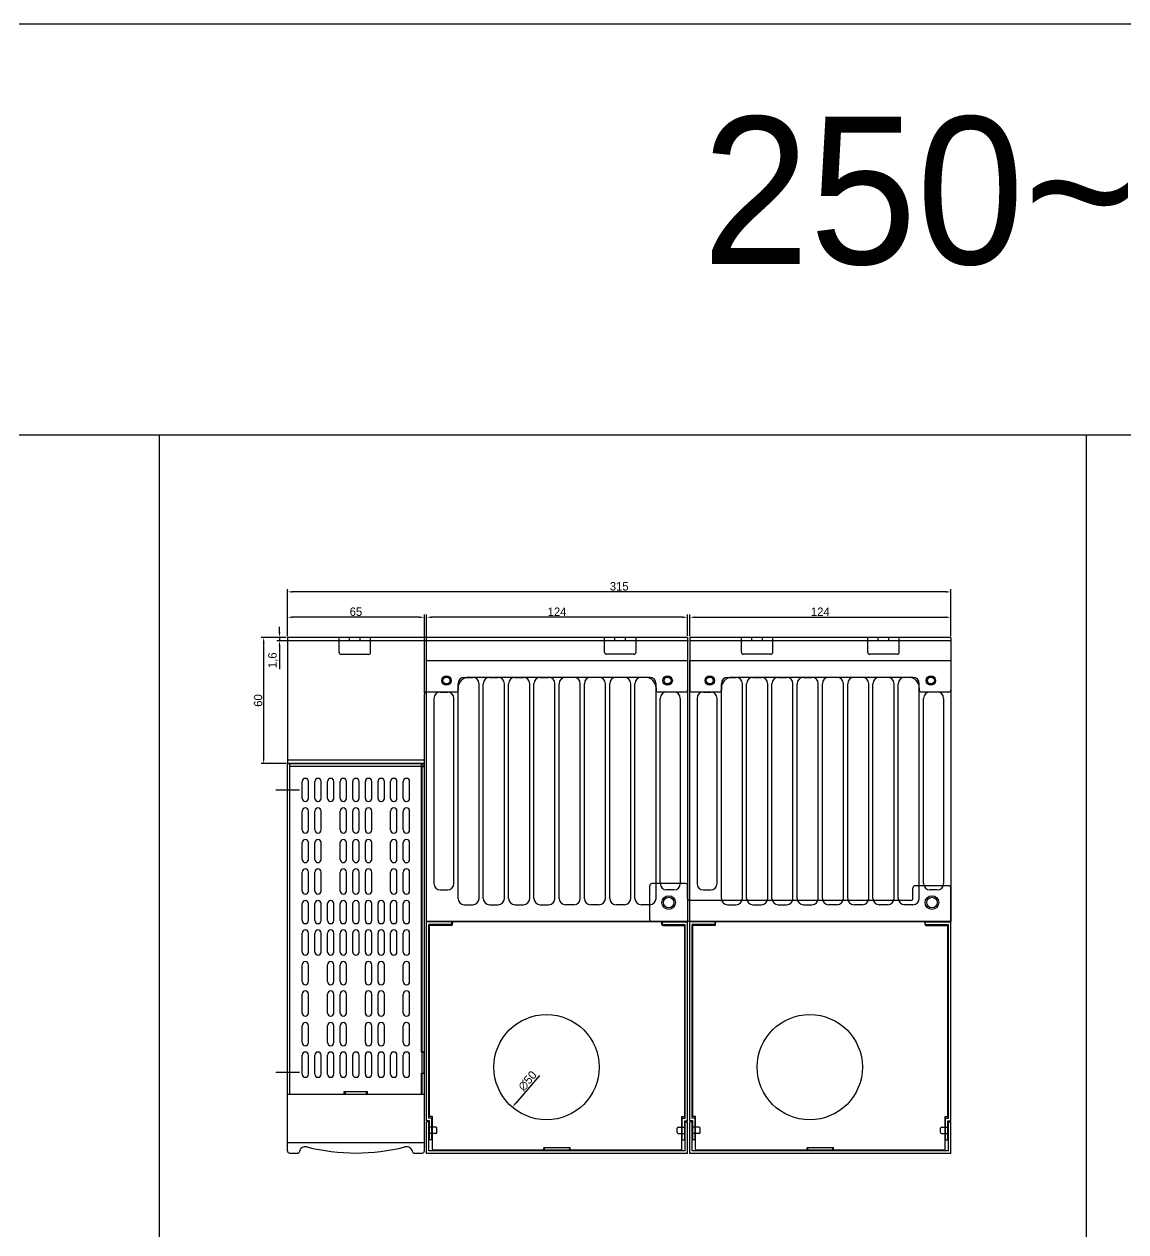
# Model space of a CAD drawing. Header units: millimetres. Extents: x 14468 to 16655, y -2998 to -1717.
# Drawn here: x 14991 to 15514, y -2291 to -1717 of the extents above; entities that cross this region are included whole.
import ezdxf

# ---------------------------------------------------------------- set-up
doc = ezdxf.new("R2010")
doc.units = ezdxf.units.MM
for name, color, linetype in [('CASE', 7, 'Continuous'), ('CASE BRACKET', 7, 'Continuous'), ('CASE COVER', 7, 'Continuous'), ('PCB BASE', 7, 'Continuous'), ('PCB BODY', 7, 'Continuous'), ('방열판', 7, 'Continuous')]:
    doc.layers.add(name, color=color, linetype=linetype)
doc.dimstyles.get("Standard").update_dxf_attribs({"dimtxt": 4, "dimasz": 2, "dimexe": 0.4, "dimexo": 0.9, "dimgap": 0.9, "dimtad": 1, "dimdsep": 46, "dimtxsty": 'Standard', "dimcen": 0.09, "dimclrd": 6, "dimclre": 6, "dimclrt": 4, "dimadec": 0, "dimazin": 2, "dimtfac": 1, "dimtofl": 0, "dimtmove": 0, "dimatfit": 3, "dimfxl": 1, "dimtolj": 1, "dimtzin": 0, "dimarcsym": 0})

# ---------------------------------------------------------------- blocks, each defined once
blk = doc.blocks.new('*D704')
at = {"color": 6, "lineweight": -2, "transparency": 16777216}
for p, q in [((15116.03, -2007.69), (15116.03, -1997.51)), ((15178.53, -1998.76), (15118.53, -1998.76)), ((15181.03, -2034.7), (15181.03, -1997.51))]:
    blk.add_line(p, q, dxfattribs=at)
at = {"color": 6, "transparency": 16777216}
for points in [[(15118.53, -1998.35), (15118.53, -1999.18), (15116.03, -1998.76)], [(15178.53, -1998.35), (15178.53, -1999.18), (15181.03, -1998.76)]]:
    blk.add_solid(points, dxfattribs=at)
at = {"layer": 'Defpoints', "color": 0, "transparency": 16777216}
for p in [(15116.03, -1998.76), (15116.03, -2008.32), (15181.03, -2035.32)]:
    blk.add_point(p, dxfattribs=at)
at = {"color": 1, "transparency": 16777216, "insert": (15148.53, -1996.14), "char_height": 4, "attachment_point": 5}
blk.add_mtext('65', dxfattribs=at)
blk = doc.blocks.new('*D705')
at = {"color": 6, "lineweight": -2, "transparency": 16777216}
for p, q in [((15116.03, -2002.29), (15116.03, -1985.46)), ((15428.53, -1986.71), (15118.53, -1986.71)), ((15431.03, -2007.69), (15431.03, -1985.46))]:
    blk.add_line(p, q, dxfattribs=at)
at = {"color": 6, "transparency": 16777216}
for points in [[(15118.53, -1986.29), (15118.53, -1987.12), (15116.03, -1986.71)], [(15428.53, -1986.29), (15428.53, -1987.12), (15431.03, -1986.71)]]:
    blk.add_solid(points, dxfattribs=at)
at = {"layer": 'Defpoints', "color": 0, "transparency": 16777216}
for p in [(15116.03, -1986.71), (15116.03, -2002.92), (15431.03, -2008.32)]:
    blk.add_point(p, dxfattribs=at)
at = {"color": 1, "transparency": 16777216, "insert": (15273.53, -1984.08), "char_height": 4, "attachment_point": 5}
blk.add_mtext('315', dxfattribs=at)
blk = doc.blocks.new('*D706')
at = {"color": 6, "lineweight": -2, "transparency": 16777216}
for p, q in [((15182.03, -2023.09), (15182.03, -1997.51)), ((15303.53, -1998.76), (15184.53, -1998.76)), ((15306.03, -2007.58), (15306.03, -1997.51))]:
    blk.add_line(p, q, dxfattribs=at)
at = {"color": 6, "transparency": 16777216}
for points in [[(15184.53, -1998.35), (15184.53, -1999.18), (15182.03, -1998.76)], [(15303.53, -1998.35), (15303.53, -1999.18), (15306.03, -1998.76)]]:
    blk.add_solid(points, dxfattribs=at)
at = {"layer": 'Defpoints', "color": 0, "transparency": 16777216}
for p in [(15182.03, -1998.76), (15306.03, -2008.2), (15182.03, -2023.72)]:
    blk.add_point(p, dxfattribs=at)
at = {"color": 1, "transparency": 16777216, "insert": (15244.03, -1996.14), "char_height": 4, "attachment_point": 5}
blk.add_mtext('124', dxfattribs=at)
blk = doc.blocks.new('*D881')
at = {"color": 6, "lineweight": -2, "transparency": 16777216}
for p, q in [((15115.4, -2008.32), (15103.48, -2008.32)), ((15104.73, -2010.82), (15104.73, -2065.82)), ((15115.4, -2068.32), (15103.48, -2068.32))]:
    blk.add_line(p, q, dxfattribs=at)
at = {"color": 6, "transparency": 16777216}
for points in [[(15104.31, -2010.82), (15105.14, -2010.82), (15104.73, -2008.32)], [(15104.31, -2065.82), (15105.14, -2065.82), (15104.73, -2068.32)]]:
    blk.add_solid(points, dxfattribs=at)
at = {"layer": 'Defpoints', "color": 0, "transparency": 16777216}
for p in [(15116.03, -2008.32), (15104.73, -2068.32), (15116.03, -2068.32)]:
    blk.add_point(p, dxfattribs=at)
at = {"color": 1, "transparency": 16777216, "insert": (15102.1, -2038.32), "char_height": 4, "attachment_point": 5, "rotation": 90}
blk.add_mtext('60', dxfattribs=at)
blk = doc.blocks.new('*D882')
at = {"color": 6, "lineweight": -2, "transparency": 16777216}
for p, q in [((15112.24, -2005.82), (15112.24, -2003.32)), ((15115.4, -2008.32), (15110.99, -2008.32)), ((15306.4, -2009.92), (15110.99, -2009.92)), ((15112.24, -2008.32), (15112.24, -2009.92)), ((15112.24, -2012.42), (15112.24, -2023.5))]:
    blk.add_line(p, q, dxfattribs=at)
at = {"color": 6, "transparency": 16777216}
for points in [[(15111.82, -2005.82), (15112.66, -2005.82), (15112.24, -2008.32)], [(15111.82, -2012.42), (15112.66, -2012.42), (15112.24, -2009.92)]]:
    blk.add_solid(points, dxfattribs=at)
at = {"layer": 'Defpoints', "color": 0, "transparency": 16777216}
for p in [(15112.24, -2009.92), (15116.03, -2008.32), (15307.03, -2009.92)]:
    blk.add_point(p, dxfattribs=at)
at = {"color": 1, "transparency": 16777216, "insert": (15109.28, -2019.21), "char_height": 4, "attachment_point": 5, "rotation": 90}
blk.add_mtext('1,6', dxfattribs=at)
blk = doc.blocks.new('*D822')
at = {"color": 6, "lineweight": -2, "transparency": 16777216}
for p, q in [((15307.03, -2007.69), (15307.03, -1997.51)), ((15309.53, -1998.76), (15428.53, -1998.76)), ((15431.03, -2007.69), (15431.03, -1997.51))]:
    blk.add_line(p, q, dxfattribs=at)
at = {"color": 6, "transparency": 16777216}
for points in [[(15309.53, -1998.35), (15309.53, -1999.18), (15307.03, -1998.76)], [(15428.53, -1998.35), (15428.53, -1999.18), (15431.03, -1998.76)]]:
    blk.add_solid(points, dxfattribs=at)
at = {"layer": 'Defpoints', "color": 0, "transparency": 16777216}
for p in [(15431.03, -1998.76), (15307.03, -2008.32), (15431.03, -2008.32)]:
    blk.add_point(p, dxfattribs=at)
at = {"color": 1, "transparency": 16777216, "insert": (15369.03, -1996.14), "char_height": 4, "attachment_point": 5}
blk.add_mtext('124', dxfattribs=at)
blk = doc.blocks.new('*D823')
at = {"color": 6, "lineweight": -2, "transparency": 16777216}
blk.add_line((15235.65, -2216.46), (15224.39, -2229.61), dxfattribs=at)
at = {"color": 6, "transparency": 16777216}
blk.add_solid([(15224.07, -2229.34), (15224.7, -2229.88), (15222.76, -2231.51)], dxfattribs=at)
at = {"layer": 'Defpoints', "color": 0, "transparency": 16777216}
for p in [(15255.29, -2193.53), (15222.76, -2231.51)]:
    blk.add_point(p, dxfattribs=at)
at = {"color": 1, "transparency": 16777216, "insert": (15230, -2219.03), "char_height": 4, "attachment_point": 5, "rotation": 49.4162}
blk.add_mtext('∅50', dxfattribs=at)

msp = doc.modelspace()

# ---------------------------------------------------------------- linework, layer by layer
for p, q in [((16655.074, -1716.982), (14467.967, -1716.982)), ((16655.074, -1912.257), (14467.967, -1912.257)), ((15055.045, -1912.257), (15055.045, -2998.249)), ((15495.223, -1912.257), (15495.223, -2998.249))]:
    msp.add_line(p, q)
at = {"layer": 'CASE'}
for p, q in [((15116.025, -2225.319), (15116.025, -2068.319)), ((15116.025, -2068.319), (15181.025, -2068.319)), ((15117.225, -2225.319), (15117.225, -2068.319)), ((15117.225, -2069.519), (15180.925, -2069.519)), ((15179.725, -2205.319), (15179.725, -2068.319)), ((15179.825, -2068.319), (15179.825, -2205.319)), ((15179.825, -2069.619), (15181.025, -2069.619)), ((15180.925, -2069.519), (15180.925, -2068.319)), ((15181.025, -2225.319), (15181.025, -2068.319)), ((15123.022, -2084.821), (15123.022, -2076.821)), ((15126.022, -2084.821), (15126.022, -2076.821)), ((15129.022, -2084.821), (15129.022, -2076.821)), ((15132.022, -2084.821), (15132.022, -2076.821)), ((15135.022, -2084.821), (15135.022, -2076.821)), ((15138.022, -2084.821), (15138.022, -2076.821)), ((15141.022, -2084.821), (15141.022, -2076.821)), ((15144.022, -2084.821), (15144.022, -2076.821)), ((15147.022, -2084.821), (15147.022, -2076.821)), ((15150.022, -2084.821), (15150.022, -2076.821)), ((15153.022, -2084.821), (15153.022, -2076.821)), ((15156.022, -2084.821), (15156.022, -2076.821)), ((15159.022, -2084.821), (15159.022, -2076.821)), ((15162.022, -2084.821), (15162.022, -2076.821)), ((15165.022, -2084.821), (15165.022, -2076.821)), ((15168.022, -2084.821), (15168.022, -2076.821)), ((15171.022, -2084.821), (15171.022, -2076.821)), ((15174.022, -2084.821), (15174.022, -2076.821)), ((15110.52, -2080.819), (15121.772, -2080.819)), ((15123.022, -2099.821), (15123.022, -2090.821)), ((15126.022, -2099.821), (15126.022, -2090.821)), ((15129.022, -2099.821), (15129.022, -2090.821)), ((15132.022, -2099.821), (15132.022, -2090.821)), ((15141.022, -2099.821), (15141.022, -2090.821)), ((15144.022, -2099.821), (15144.022, -2090.821)), ((15147.022, -2099.821), (15147.022, -2090.821)), ((15150.022, -2099.821), (15150.022, -2090.821)), ((15153.022, -2099.821), (15153.022, -2090.821)), ((15156.022, -2099.821), (15156.022, -2090.821)), ((15165.022, -2099.821), (15165.022, -2090.821)), ((15168.022, -2099.821), (15168.022, -2090.821)), ((15171.022, -2099.821), (15171.022, -2090.821)), ((15174.022, -2099.821), (15174.022, -2090.821)), ((15123.022, -2113.821), (15123.022, -2105.821)), ((15126.022, -2113.821), (15126.022, -2105.821)), ((15129.022, -2113.821), (15129.022, -2105.821)), ((15132.022, -2113.821), (15132.022, -2105.821)), ((15141.022, -2113.821), (15141.022, -2105.821)), ((15144.022, -2113.821), (15144.022, -2105.821)), ((15147.022, -2113.821), (15147.022, -2105.821)), ((15150.022, -2113.821), (15150.022, -2105.821)), ((15153.022, -2113.821), (15153.022, -2105.821)), ((15156.022, -2113.821), (15156.022, -2105.821)), ((15165.022, -2113.821), (15165.022, -2105.821)), ((15168.022, -2113.821), (15168.022, -2105.821)), ((15171.022, -2113.821), (15171.022, -2105.821)), ((15174.022, -2113.821), (15174.022, -2105.821)), ((15123.022, -2128.821), (15123.022, -2119.821)), ((15126.022, -2128.821), (15126.022, -2119.821)), ((15129.022, -2128.821), (15129.022, -2119.821)), ((15132.022, -2128.821), (15132.022, -2119.821)), ((15141.022, -2128.821), (15141.022, -2119.821)), ((15144.022, -2128.821), (15144.022, -2119.821)), ((15147.022, -2128.821), (15147.022, -2119.821)), ((15150.022, -2128.821), (15150.022, -2119.821)), ((15153.022, -2128.821), (15153.022, -2119.821)), ((15156.022, -2128.821), (15156.022, -2119.821)), ((15165.022, -2128.821), (15165.022, -2119.821)), ((15168.022, -2128.821), (15168.022, -2119.821)), ((15171.022, -2128.821), (15171.022, -2119.821)), ((15174.022, -2128.821), (15174.022, -2119.821)), ((15123.022, -2142.821), (15123.022, -2134.821)), ((15126.022, -2142.821), (15126.022, -2134.821)), ((15129.022, -2142.821), (15129.022, -2134.821)), ((15132.022, -2142.821), (15132.022, -2134.821)), ((15135.022, -2142.821), (15135.022, -2134.821)), ((15138.022, -2142.821), (15138.022, -2134.821)), ((15141.022, -2142.821), (15141.022, -2134.821)), ((15144.022, -2142.821), (15144.022, -2134.821)), ((15147.022, -2142.821), (15147.022, -2134.821)), ((15150.022, -2142.821), (15150.022, -2134.821)), ((15153.022, -2142.821), (15153.022, -2134.821)), ((15156.022, -2142.821), (15156.022, -2134.821)), ((15159.022, -2142.821), (15159.022, -2134.821)), ((15162.022, -2142.821), (15162.022, -2134.821)), ((15165.022, -2142.821), (15165.022, -2134.821)), ((15168.022, -2142.821), (15168.022, -2134.821)), ((15171.022, -2142.821), (15171.022, -2134.821)), ((15174.022, -2142.821), (15174.022, -2134.821)), ((15194.025, -2143.519), (15182.025, -2143.519)), ((15182.025, -2238.019), (15182.025, -2143.519)), ((15194.025, -2144.719), (15183.225, -2144.719)), ((15183.225, -2236.819), (15183.225, -2144.719)), ((15193.825, -2145.219), (15183.425, -2145.219)), ((15183.425, -2236.019), (15183.425, -2145.219)), ((15194.025, -2144.719), (15194.025, -2143.519)), ((15194.325, -2144.719), (15194.325, -2144.019)), ((15293.225, -2143.519), (15194.825, -2143.519)), ((15293.725, -2144.719), (15293.725, -2144.019)), ((15294.025, -2143.519), (15306.025, -2143.519)), ((15294.025, -2144.719), (15294.025, -2143.519)), ((15294.025, -2144.719), (15304.825, -2144.719)), ((15294.225, -2145.219), (15304.625, -2145.219)), ((15304.625, -2236.019), (15304.625, -2145.219)), ((15304.825, -2236.819), (15304.825, -2144.719)), ((15306.025, -2238.019), (15306.025, -2143.519)), ((15319.025, -2143.519), (15307.025, -2143.519)), ((15307.025, -2238.019), (15307.025, -2143.519)), ((15319.025, -2144.719), (15308.225, -2144.719)), ((15308.225, -2236.819), (15308.225, -2144.719)), ((15318.825, -2145.219), (15308.425, -2145.219)), ((15308.425, -2236.019), (15308.425, -2145.219)), ((15319.025, -2144.719), (15319.025, -2143.519)), ((15319.325, -2144.719), (15319.325, -2144.019)), ((15418.225, -2143.519), (15319.825, -2143.519)), ((15418.725, -2144.719), (15418.725, -2144.019)), ((15419.025, -2143.519), (15431.025, -2143.519)), ((15419.025, -2144.719), (15419.025, -2143.519)), ((15419.025, -2144.719), (15429.825, -2144.719)), ((15419.225, -2145.219), (15429.625, -2145.219)), ((15429.625, -2236.019), (15429.625, -2145.219)), ((15429.825, -2236.819), (15429.825, -2144.719)), ((15431.025, -2238.019), (15431.025, -2143.519)), ((15123.022, -2157.821), (15123.022, -2148.821)), ((15126.022, -2157.821), (15126.022, -2148.821)), ((15129.022, -2157.821), (15129.022, -2148.821)), ((15132.022, -2157.821), (15132.022, -2148.821)), ((15135.022, -2157.821), (15135.022, -2148.821)), ((15138.022, -2157.821), (15138.022, -2148.821)), ((15141.022, -2157.821), (15141.022, -2148.821)), ((15144.022, -2157.821), (15144.022, -2148.821)), ((15147.022, -2157.821), (15147.022, -2148.821)), ((15150.022, -2157.821), (15150.022, -2148.821)), ((15153.022, -2157.821), (15153.022, -2148.821)), ((15156.022, -2157.821), (15156.022, -2148.821)), ((15159.022, -2157.821), (15159.022, -2148.821)), ((15162.022, -2157.821), (15162.022, -2148.821)), ((15165.022, -2157.821), (15165.022, -2148.821)), ((15168.022, -2157.821), (15168.022, -2148.821)), ((15171.022, -2157.821), (15171.022, -2148.821)), ((15174.022, -2157.821), (15174.022, -2148.821)), ((15123.022, -2171.821), (15123.022, -2163.821)), ((15126.022, -2171.821), (15126.022, -2163.821)), ((15135.022, -2171.821), (15135.022, -2163.821)), ((15138.022, -2171.821), (15138.022, -2163.821)), ((15141.022, -2171.821), (15141.022, -2163.821)), ((15144.022, -2171.821), (15144.022, -2163.821)), ((15153.022, -2171.821), (15153.022, -2163.821)), ((15156.022, -2171.821), (15156.022, -2163.821)), ((15159.022, -2171.821), (15159.022, -2163.821)), ((15162.022, -2171.821), (15162.022, -2163.821)), ((15171.022, -2171.821), (15171.022, -2163.821)), ((15174.022, -2171.821), (15174.022, -2163.821)), ((15123.022, -2186.821), (15123.022, -2177.821)), ((15126.022, -2186.821), (15126.022, -2177.821)), ((15135.022, -2186.821), (15135.022, -2177.821)), ((15138.022, -2186.821), (15138.022, -2177.821)), ((15141.022, -2186.821), (15141.022, -2177.821)), ((15144.022, -2186.821), (15144.022, -2177.821)), ((15153.022, -2186.821), (15153.022, -2177.821)), ((15156.022, -2186.821), (15156.022, -2177.821)), ((15159.022, -2186.821), (15159.022, -2177.821)), ((15162.022, -2186.821), (15162.022, -2177.821)), ((15171.022, -2186.821), (15171.022, -2177.821)), ((15174.022, -2186.821), (15174.022, -2177.821)), ((15123.022, -2200.821), (15123.022, -2192.821)), ((15126.022, -2200.821), (15126.022, -2192.821)), ((15135.022, -2200.821), (15135.022, -2192.821)), ((15138.022, -2200.821), (15138.022, -2192.821)), ((15141.022, -2200.821), (15141.022, -2192.821)), ((15144.022, -2200.821), (15144.022, -2192.821)), ((15153.022, -2200.821), (15153.022, -2192.821)), ((15156.022, -2200.821), (15156.022, -2192.821)), ((15159.022, -2200.821), (15159.022, -2192.821)), ((15162.022, -2200.821), (15162.022, -2192.821)), ((15171.022, -2200.821), (15171.022, -2192.821)), ((15174.022, -2200.821), (15174.022, -2192.821)), ((15123.022, -2215.821), (15123.022, -2206.821)), ((15126.022, -2215.821), (15126.022, -2206.821)), ((15129.022, -2215.821), (15129.022, -2206.821)), ((15132.022, -2215.821), (15132.022, -2206.821)), ((15135.022, -2215.821), (15135.022, -2206.821)), ((15138.022, -2215.821), (15138.022, -2206.821)), ((15141.022, -2215.821), (15141.022, -2206.821)), ((15144.022, -2215.821), (15144.022, -2206.821)), ((15147.022, -2215.821), (15147.022, -2206.821)), ((15150.022, -2215.821), (15150.022, -2206.821)), ((15153.022, -2215.821), (15153.022, -2206.821)), ((15156.022, -2215.821), (15156.022, -2206.821)), ((15159.022, -2215.821), (15159.022, -2206.821)), ((15162.022, -2215.821), (15162.022, -2206.821)), ((15165.022, -2215.821), (15165.022, -2206.821)), ((15168.022, -2215.821), (15168.022, -2206.821)), ((15171.022, -2215.821), (15171.022, -2206.821)), ((15174.022, -2215.821), (15174.022, -2206.821)), ((15179.725, -2205.319), (15180.925, -2205.319)), ((15179.825, -2205.219), (15181.025, -2205.219)), ((15179.825, -2205.319), (15179.825, -2215.319)), ((15180.925, -2215.319), (15180.925, -2205.319)), ((15110.52, -2214.819), (15121.772, -2214.819)), ((15179.725, -2215.319), (15180.925, -2215.319)), ((15179.725, -2225.319), (15179.725, -2215.319)), ((15179.825, -2215.319), (15179.825, -2225.319)), ((15179.825, -2215.419), (15181.025, -2215.419)), ((15116.025, -2225.319), (15143.025, -2225.319)), ((15116.025, -2225.319), (15143.025, -2225.319)), ((15143.025, -2224.119), (15154.025, -2224.119)), ((15143.025, -2225.319), (15143.025, -2224.119)), ((15143.525, -2225.319), (15143.525, -2224.119)), ((15143.525, -2225.319), (15153.525, -2225.319)), ((15153.525, -2225.319), (15153.525, -2224.119)), ((15154.025, -2225.319), (15154.025, -2224.119)), ((15154.025, -2225.319), (15181.025, -2225.319)), ((15154.025, -2225.319), (15181.025, -2225.319)), ((15184.625, -2236.819), (15183.225, -2236.819)), ((15184.825, -2236.019), (15183.425, -2236.019)), ((15184.625, -2247.019), (15184.625, -2236.819)), ((15184.825, -2251.519), (15184.825, -2236.019)), ((15303.225, -2251.519), (15303.225, -2236.019)), ((15303.225, -2236.019), (15304.625, -2236.019)), ((15303.425, -2247.019), (15303.425, -2236.819)), ((15303.425, -2236.819), (15304.825, -2236.819)), ((15309.625, -2236.819), (15308.225, -2236.819)), ((15309.825, -2236.019), (15308.425, -2236.019)), ((15309.625, -2247.019), (15309.625, -2236.819)), ((15309.825, -2251.519), (15309.825, -2236.019)), ((15428.225, -2251.519), (15428.225, -2236.019)), ((15428.225, -2236.019), (15429.625, -2236.019)), ((15428.425, -2247.019), (15428.425, -2236.819)), ((15428.425, -2236.819), (15429.825, -2236.819)), ((15183.425, -2238.019), (15182.025, -2238.019)), ((15183.425, -2247.019), (15183.425, -2238.019)), ((15304.625, -2247.019), (15304.625, -2238.019)), ((15304.625, -2238.019), (15306.025, -2238.019)), ((15308.425, -2238.019), (15307.025, -2238.019)), ((15308.425, -2247.019), (15308.425, -2238.019)), ((15429.625, -2247.019), (15429.625, -2238.019)), ((15429.625, -2238.019), (15431.025, -2238.019)), ((15184.625, -2247.019), (15183.425, -2247.019)), ((15303.425, -2247.019), (15304.625, -2247.019)), ((15309.625, -2247.019), (15308.425, -2247.019)), ((15428.425, -2247.019), (15429.625, -2247.019)), ((15237.725, -2252.019), (15185.325, -2252.019)), ((15250.325, -2250.819), (15237.725, -2250.819)), ((15237.725, -2252.019), (15237.725, -2250.819)), ((15238.025, -2252.019), (15238.025, -2250.819)), ((15250.025, -2252.019), (15238.025, -2252.019)), ((15250.025, -2252.019), (15250.025, -2250.819)), ((15250.325, -2252.019), (15250.325, -2250.819)), ((15302.725, -2252.019), (15250.325, -2252.019)), ((15362.725, -2252.019), (15310.325, -2252.019)), ((15375.325, -2250.819), (15362.725, -2250.819)), ((15362.725, -2252.019), (15362.725, -2250.819)), ((15363.025, -2252.019), (15363.025, -2250.819)), ((15375.025, -2252.019), (15363.025, -2252.019)), ((15375.025, -2252.019), (15375.025, -2250.819)), ((15375.325, -2252.019), (15375.325, -2250.819)), ((15427.725, -2252.019), (15375.325, -2252.019))]:
    msp.add_line(p, q, dxfattribs=at)
for centre in [(15239.025, -2212.519), (15364.025, -2212.519)]:
    msp.add_circle(centre, 25, dxfattribs=at)
for centre, radius, start, end in [((15124.522, -2076.821), 1.5, 0, 180), ((15130.522, -2076.821), 1.5, 0, 180), ((15136.522, -2076.821), 1.5, 0, 180), ((15142.522, -2076.821), 1.5, 0, 180), ((15148.522, -2076.821), 1.5, 0, 180), ((15154.522, -2076.821), 1.5, 0, 180), ((15160.522, -2076.821), 1.5, 0, 180), ((15166.522, -2076.821), 1.5, 0, 180), ((15172.522, -2076.821), 1.5, 0, 180), ((15124.522, -2084.821), 1.5, 180, 0), ((15130.522, -2084.821), 1.5, 180, 0), ((15136.522, -2084.821), 1.5, 180, 0), ((15142.522, -2084.821), 1.5, 180, 0), ((15148.522, -2084.821), 1.5, 180, 0), ((15154.522, -2084.821), 1.5, 180, 0), ((15160.522, -2084.821), 1.5, 180, 0), ((15166.522, -2084.821), 1.5, 180, 0), ((15172.522, -2084.821), 1.5, 180, 0), ((15124.522, -2090.821), 1.5, 0, 180), ((15130.522, -2090.821), 1.5, 0, 180), ((15142.522, -2090.821), 1.5, 0, 180), ((15148.522, -2090.821), 1.5, 0, 180), ((15154.522, -2090.821), 1.5, 0, 180), ((15166.522, -2090.821), 1.5, 0, 180), ((15172.522, -2090.821), 1.5, 0, 180), ((15124.522, -2099.821), 1.5, 180, 0), ((15130.522, -2099.821), 1.5, 180, 0), ((15142.522, -2099.821), 1.5, 180, 0), ((15148.522, -2099.821), 1.5, 180, 0), ((15154.522, -2099.821), 1.5, 180, 0), ((15166.522, -2099.821), 1.5, 180, 0), ((15172.522, -2099.821), 1.5, 180, 0), ((15124.522, -2105.821), 1.5, 0, 180), ((15130.522, -2105.821), 1.5, 0, 180), ((15142.522, -2105.821), 1.5, 0, 180), ((15148.522, -2105.821), 1.5, 0, 180), ((15154.522, -2105.821), 1.5, 0, 180), ((15166.522, -2105.821), 1.5, 0, 180), ((15172.522, -2105.821), 1.5, 0, 180), ((15124.522, -2113.821), 1.5, 180, 0), ((15130.522, -2113.821), 1.5, 180, 0), ((15142.522, -2113.821), 1.5, 180, 0), ((15148.522, -2113.821), 1.5, 180, 0), ((15154.522, -2113.821), 1.5, 180, 0), ((15166.522, -2113.821), 1.5, 180, 0), ((15172.522, -2113.821), 1.5, 180, 0), ((15124.522, -2119.821), 1.5, 0, 180), ((15130.522, -2119.821), 1.5, 0, 180), ((15142.522, -2119.821), 1.5, 0, 180), ((15148.522, -2119.821), 1.5, 0, 180), ((15154.522, -2119.821), 1.5, 0, 180), ((15166.522, -2119.821), 1.5, 0, 180), ((15172.522, -2119.821), 1.5, 0, 180), ((15124.522, -2128.821), 1.5, 180, 0), ((15124.522, -2134.821), 1.5, 0, 180), ((15130.522, -2128.821), 1.5, 180, 0), ((15130.522, -2134.821), 1.5, 0, 180), ((15136.522, -2134.821), 1.5, 0, 180), ((15142.522, -2128.821), 1.5, 180, 0), ((15142.522, -2134.821), 1.5, 0, 180), ((15148.522, -2128.821), 1.5, 180, 0), ((15148.522, -2134.821), 1.5, 0, 180), ((15154.522, -2128.821), 1.5, 180, 0), ((15154.522, -2134.821), 1.5, 0, 180), ((15160.522, -2134.821), 1.5, 0, 180), ((15166.522, -2128.821), 1.5, 180, 0), ((15166.522, -2134.821), 1.5, 0, 180), ((15172.522, -2128.821), 1.5, 180, 0), ((15172.522, -2134.821), 1.5, 0, 180), ((15124.522, -2142.821), 1.5, 180, 0), ((15130.522, -2142.821), 1.5, 180, 0), ((15136.522, -2142.821), 1.5, 180, 0), ((15142.522, -2142.821), 1.5, 180, 0), ((15148.522, -2142.821), 1.5, 180, 0), ((15154.522, -2142.821), 1.5, 180, 0), ((15160.522, -2142.821), 1.5, 180, 0), ((15166.522, -2142.821), 1.5, 180, 0), ((15172.522, -2142.821), 1.5, 180, 0), ((15193.825, -2144.719), 0.5, 270, 0), ((15194.825, -2144.019), 0.5, 90, 180), ((15293.225, -2144.019), 0.5, 0, 90), ((15294.225, -2144.719), 0.5, 180, 270), ((15318.825, -2144.719), 0.5, 270, 0), ((15319.825, -2144.019), 0.5, 90, 180), ((15418.225, -2144.019), 0.5, 0, 90), ((15419.225, -2144.719), 0.5, 180, 270), ((15124.522, -2148.821), 1.5, 0, 180), ((15130.522, -2148.821), 1.5, 0, 180), ((15136.522, -2148.821), 1.5, 0, 180), ((15142.522, -2148.821), 1.5, 0, 180), ((15148.522, -2148.821), 1.5, 0, 180), ((15154.522, -2148.821), 1.5, 0, 180), ((15160.522, -2148.821), 1.5, 0, 180), ((15166.522, -2148.821), 1.5, 0, 180), ((15172.522, -2148.821), 1.5, 0, 180), ((15124.522, -2157.821), 1.5, 180, 0), ((15124.522, -2163.821), 1.5, 0, 180), ((15130.522, -2157.821), 1.5, 180, 0), ((15136.522, -2157.821), 1.5, 180, 0), ((15136.522, -2163.821), 1.5, 0, 180), ((15142.522, -2157.821), 1.5, 180, 0), ((15142.522, -2163.821), 1.5, 0, 180), ((15148.522, -2157.821), 1.5, 180, 0), ((15154.522, -2157.821), 1.5, 180, 0), ((15154.522, -2163.821), 1.5, 0, 180), ((15160.522, -2157.821), 1.5, 180, 0), ((15160.522, -2163.821), 1.5, 0, 180), ((15166.522, -2157.821), 1.5, 180, 0), ((15172.522, -2157.821), 1.5, 180, 0), ((15172.522, -2163.821), 1.5, 0, 180), ((15124.522, -2171.821), 1.5, 180, 0), ((15136.522, -2171.821), 1.5, 180, 0), ((15142.522, -2171.821), 1.5, 180, 0), ((15154.522, -2171.821), 1.5, 180, 0), ((15160.522, -2171.821), 1.5, 180, 0), ((15172.522, -2171.821), 1.5, 180, 0), ((15124.522, -2177.821), 1.5, 0, 180), ((15136.522, -2177.821), 1.5, 0, 180), ((15142.522, -2177.821), 1.5, 0, 180), ((15154.522, -2177.821), 1.5, 0, 180), ((15160.522, -2177.821), 1.5, 0, 180), ((15172.522, -2177.821), 1.5, 0, 180), ((15124.522, -2186.821), 1.5, 180, 0), ((15124.522, -2192.821), 1.5, 0, 180), ((15136.522, -2186.821), 1.5, 180, 0), ((15136.522, -2192.821), 1.5, 0, 180), ((15142.522, -2186.821), 1.5, 180, 0), ((15142.522, -2192.821), 1.5, 0, 180), ((15154.522, -2186.821), 1.5, 180, 0), ((15154.522, -2192.821), 1.5, 0, 180), ((15160.522, -2186.821), 1.5, 180, 0), ((15160.522, -2192.821), 1.5, 0, 180), ((15172.522, -2186.821), 1.5, 180, 0), ((15172.522, -2192.821), 1.5, 0, 180), ((15124.522, -2200.821), 1.5, 180, 0), ((15136.522, -2200.821), 1.5, 180, 0), ((15142.522, -2200.821), 1.5, 180, 0), ((15154.522, -2200.821), 1.5, 180, 0), ((15160.522, -2200.821), 1.5, 180, 0), ((15172.522, -2200.821), 1.5, 180, 0), ((15124.522, -2206.821), 1.5, 0, 180), ((15130.522, -2206.821), 1.5, 0, 180), ((15136.522, -2206.821), 1.5, 0, 180), ((15142.522, -2206.821), 1.5, 0, 180), ((15148.522, -2206.821), 1.5, 0, 180), ((15154.522, -2206.821), 1.5, 0, 180), ((15160.522, -2206.821), 1.5, 0, 180), ((15166.522, -2206.821), 1.5, 0, 180), ((15172.522, -2206.821), 1.5, 0, 180), ((15124.522, -2215.821), 1.5, 180, 0), ((15130.522, -2215.821), 1.5, 180, 0), ((15136.522, -2215.821), 1.5, 180, 0), ((15142.522, -2215.821), 1.5, 180, 0), ((15148.522, -2215.821), 1.5, 180, 0), ((15154.522, -2215.821), 1.5, 180, 0), ((15160.522, -2215.821), 1.5, 180, 0), ((15166.522, -2215.821), 1.5, 180, 0), ((15172.522, -2215.821), 1.5, 180, 0), ((15185.325, -2251.519), 0.5, 180, 270), ((15302.725, -2251.519), 0.5, 270, 0), ((15310.325, -2251.519), 0.5, 180, 270), ((15427.725, -2251.519), 0.5, 270, 0)]:
    msp.add_arc(centre, radius, start, end, dxfattribs=at)
at = {"layer": 'CASE BRACKET', "color": 2}
for p, q in [((15306.025, -2008.319), (15116.025, -2008.319)), ((15116.025, -2008.319), (15116.025, -2068.319)), ((15306.025, -2009.919), (15116.025, -2009.919)), ((15140.525, -2010.003), (15140.525, -2008.403)), ((15140.525, -2015.403), (15140.525, -2010.003)), ((15145.525, -2010.003), (15145.525, -2008.403)), ((15150.525, -2010.003), (15150.525, -2008.403)), ((15155.525, -2010.003), (15155.525, -2008.403)), ((15155.525, -2015.403), (15155.525, -2010.003)), ((15266.525, -2009.919), (15266.525, -2008.319)), ((15266.525, -2015.319), (15266.525, -2009.919)), ((15271.525, -2009.919), (15271.525, -2008.319)), ((15276.525, -2009.919), (15276.525, -2008.319)), ((15281.525, -2009.919), (15281.525, -2008.319)), ((15281.525, -2015.319), (15281.525, -2009.919)), ((15306.025, -2008.319), (15306.025, -2033.32)), ((15431.025, -2008.319), (15307.025, -2008.319)), ((15307.025, -2008.319), (15307.025, -2033.32)), ((15431.025, -2009.919), (15307.025, -2009.919)), ((15331.525, -2009.919), (15331.525, -2008.319)), ((15331.525, -2015.319), (15331.525, -2009.919)), ((15336.525, -2009.919), (15336.525, -2008.319)), ((15341.525, -2009.919), (15341.525, -2008.319)), ((15346.525, -2009.919), (15346.525, -2008.319)), ((15346.525, -2015.319), (15346.525, -2009.919)), ((15391.525, -2009.919), (15391.525, -2008.319)), ((15391.525, -2015.319), (15391.525, -2009.919)), ((15396.525, -2009.919), (15396.525, -2008.319)), ((15401.525, -2009.919), (15401.525, -2008.319)), ((15406.525, -2009.919), (15406.525, -2008.319)), ((15406.525, -2015.319), (15406.525, -2009.919)), ((15431.025, -2008.319), (15431.025, -2033.32)), ((15154.525, -2016.403), (15141.525, -2016.403)), ((15280.525, -2016.319), (15267.525, -2016.319)), ((15345.525, -2016.319), (15332.525, -2016.319)), ((15405.525, -2016.319), (15392.525, -2016.319)), ((15286.025, -2027.32), (15202.025, -2027.32)), ((15411.025, -2027.32), (15327.025, -2027.32)), ((15181.025, -2068.319), (15181.025, -2035.32)), ((15196.025, -2034.32), (15182.025, -2034.32)), ((15197.025, -2032.32), (15197.025, -2033.32)), ((15291.025, -2032.32), (15291.025, -2033.32)), ((15305.025, -2034.32), (15292.025, -2034.32)), ((15321.025, -2034.32), (15308.025, -2034.32)), ((15322.025, -2032.32), (15322.025, -2033.32)), ((15416.025, -2032.32), (15416.025, -2033.32)), ((15430.025, -2034.32), (15417.025, -2034.32)), ((15181.025, -2066.719), (15116.025, -2066.719)), ((15181.025, -2068.319), (15116.025, -2068.319)), ((15288.025, -2142.319), (15288.025, -2126.318)), ((15305.025, -2125.318), (15289.025, -2125.318)), ((15306.025, -2132.318), (15306.025, -2126.318)), ((15413.025, -2132.318), (15413.025, -2127.318)), ((15430.025, -2126.318), (15414.025, -2126.318)), ((15431.025, -2142.319), (15431.025, -2127.318)), ((15412.025, -2133.318), (15307.025, -2133.318)), ((15430.025, -2143.319), (15289.025, -2143.319))]:
    msp.add_line(p, q, dxfattribs=at)
for centre, radius in [((15191.525, -2028.819), 2.25), ((15296.525, -2028.819), 2.25), ((15316.525, -2028.819), 2.25), ((15421.525, -2028.819), 2.25), ((15297.025, -2134.319), 3.25), ((15422.025, -2134.319), 3.25)]:
    msp.add_circle(centre, radius, dxfattribs=at)
for centre, radius, start, end in [((15141.525, -2015.403), 1, 180, 270), ((15154.525, -2015.403), 1, 270, 0), ((15267.525, -2015.319), 1, 180, 270), ((15280.525, -2015.319), 1, 270, 0), ((15332.525, -2015.319), 1, 180, 270), ((15345.525, -2015.319), 1, 270, 0), ((15392.525, -2015.319), 1, 180, 270), ((15405.525, -2015.319), 1, 270, 0), ((15202.025, -2032.32), 5, 90, 180), ((15286.025, -2032.32), 5, 0, 90), ((15327.025, -2032.32), 5, 90, 180), ((15411.025, -2032.32), 5, 0, 90), ((15182.025, -2035.32), 1, 90, 180), ((15196.025, -2033.32), 1, 270, 0), ((15292.025, -2033.32), 1, 180, 270), ((15305.025, -2033.32), 1, 270, 0), ((15308.025, -2033.32), 1, 180, 270), ((15321.025, -2033.32), 1, 270, 0), ((15417.025, -2033.32), 1, 180, 270), ((15430.025, -2033.32), 1, 270, 0), ((15289.025, -2126.318), 1, 90, 180), ((15305.025, -2126.318), 1, 0, 90), ((15414.025, -2127.318), 1, 90, 180), ((15430.025, -2127.318), 1, 0, 90), ((15307.025, -2132.318), 1, 180, 270), ((15412.025, -2132.318), 1, 270, 0), ((15289.025, -2142.319), 1, 180, 270), ((15430.025, -2142.319), 1, 270, 0)]:
    msp.add_arc(centre, radius, start, end, dxfattribs=at)
at = {"layer": 'CASE COVER'}
for p, q in [((15182.025, -2253.519), (15182.025, -2238.519)), ((15183.225, -2238.519), (15182.025, -2238.519)), ((15183.225, -2252.319), (15183.225, -2238.519)), ((15186.525, -2241.019), (15183.225, -2241.019)), ((15187.025, -2243.519), (15187.025, -2241.519)), ((15301.025, -2243.519), (15301.025, -2241.519)), ((15301.525, -2241.019), (15304.825, -2241.019)), ((15304.825, -2252.319), (15304.825, -2238.519)), ((15304.825, -2238.519), (15306.025, -2238.519)), ((15306.025, -2253.519), (15306.025, -2238.519)), ((15307.025, -2253.519), (15307.025, -2238.519)), ((15308.225, -2238.519), (15307.025, -2238.519)), ((15308.225, -2252.319), (15308.225, -2238.519)), ((15311.525, -2241.019), (15308.225, -2241.019)), ((15312.025, -2243.519), (15312.025, -2241.519)), ((15426.025, -2243.519), (15426.025, -2241.519)), ((15426.525, -2241.019), (15429.825, -2241.019)), ((15429.825, -2252.319), (15429.825, -2238.519)), ((15429.825, -2238.519), (15431.025, -2238.519)), ((15431.025, -2253.519), (15431.025, -2238.519)), ((15186.525, -2244.019), (15183.225, -2244.019)), ((15301.525, -2244.019), (15304.825, -2244.019)), ((15311.525, -2244.019), (15308.225, -2244.019)), ((15426.525, -2244.019), (15429.825, -2244.019)), ((15306.025, -2253.519), (15182.025, -2253.519)), ((15304.825, -2252.319), (15183.225, -2252.319)), ((15431.025, -2253.519), (15307.025, -2253.519)), ((15429.825, -2252.319), (15308.225, -2252.319))]:
    msp.add_line(p, q, dxfattribs=at)
for centre, start, end in [((15186.525, -2241.519), 0, 90), ((15301.525, -2241.519), 90, 180), ((15311.525, -2241.519), 0, 90), ((15426.525, -2241.519), 90, 180), ((15186.525, -2243.519), 270, 0), ((15301.525, -2243.519), 180, 270), ((15311.525, -2243.519), 270, 0), ((15426.525, -2243.519), 180, 270)]:
    msp.add_arc(centre, 0.5, start, end, dxfattribs=at)
at = {"layer": 'PCB BASE'}
for p, q in [((15116.025, -2248.319), (15116.025, -2225.319)), ((15116.025, -2225.319), (15181.025, -2225.319)), ((15181.025, -2248.319), (15181.025, -2225.319)), ((15116.025, -2248.319), (15181.025, -2248.319))]:
    msp.add_line(p, q, dxfattribs=at)
at = {"layer": 'PCB BODY'}
for p, q in [((15116.025, -2248.319), (15181.025, -2248.319)), ((15116.025, -2252.318), (15116.025, -2248.319)), ((15181.025, -2252.318), (15181.025, -2248.319)), ((15117.025, -2253.318), (15121.061, -2253.318)), ((15175.989, -2253.318), (15180.025, -2253.318))]:
    msp.add_line(p, q, dxfattribs=at)
for centre, radius, start, end in [((15117.025, -2252.318), 1, 180, 270), ((15121.061, -2252.818), 0.5, 270, 351.786789), ((15124.525, -2253.318), 3, 75.824196, 171.786789), ((15148.525, -2158.302), 95, 255.824196, 284.175804), ((15172.525, -2253.318), 3, 8.213211, 104.175804), ((15175.989, -2252.818), 0.5, 188.213211, 270), ((15180.025, -2252.318), 1, 270, 0)]:
    msp.add_arc(centre, radius, start, end, dxfattribs=at)
at = {"layer": '방열판', "ltscale": 10}
for p, q in [((15182.025, -2143.319), (15182.025, -2019.319)), ((15182.025, -2019.319), (15306.025, -2019.319)), ((15306.025, -2019.319), (15306.025, -2143.319)), ((15307.025, -2143.319), (15307.025, -2019.319)), ((15307.025, -2019.319), (15431.025, -2019.319)), ((15431.025, -2019.319), (15431.025, -2143.319)), ((15197.025, -2132.319), (15197.025, -2030.319)), ((15200.025, -2027.319), (15204.025, -2027.319)), ((15207.025, -2132.319), (15207.025, -2030.319)), ((15209.025, -2132.319), (15209.025, -2030.319)), ((15212.025, -2027.319), (15216.025, -2027.319)), ((15219.025, -2132.319), (15219.025, -2030.319)), ((15221.025, -2132.319), (15221.025, -2030.319)), ((15224.025, -2027.319), (15228.025, -2027.319)), ((15231.025, -2132.319), (15231.025, -2030.319)), ((15233.025, -2132.319), (15233.025, -2030.319)), ((15236.025, -2027.319), (15240.025, -2027.319)), ((15243.025, -2132.319), (15243.025, -2030.319)), ((15245.025, -2132.319), (15245.025, -2030.319)), ((15252.025, -2027.319), (15248.025, -2027.319)), ((15255.025, -2132.319), (15255.025, -2030.319)), ((15257.025, -2132.319), (15257.025, -2030.319)), ((15264.025, -2027.319), (15260.025, -2027.319)), ((15267.025, -2132.319), (15267.025, -2030.319)), ((15269.025, -2132.319), (15269.025, -2030.319)), ((15276.025, -2027.319), (15272.025, -2027.319)), ((15279.025, -2132.319), (15279.025, -2030.319)), ((15281.025, -2132.319), (15281.025, -2030.319)), ((15288.025, -2027.319), (15284.025, -2027.319)), ((15291.025, -2132.319), (15291.025, -2030.319)), ((15322.025, -2132.319), (15322.025, -2030.319)), ((15325.025, -2027.319), (15329.025, -2027.319)), ((15332.025, -2132.319), (15332.025, -2030.319)), ((15334.025, -2132.319), (15334.025, -2030.319)), ((15337.025, -2027.319), (15341.025, -2027.319)), ((15344.025, -2132.319), (15344.025, -2030.319)), ((15346.025, -2132.319), (15346.025, -2030.319)), ((15349.025, -2027.319), (15353.025, -2027.319)), ((15356.025, -2132.319), (15356.025, -2030.319)), ((15358.025, -2132.319), (15358.025, -2030.319)), ((15361.025, -2027.319), (15365.025, -2027.319)), ((15368.025, -2132.319), (15368.025, -2030.319)), ((15370.025, -2132.319), (15370.025, -2030.319)), ((15377.025, -2027.319), (15373.025, -2027.319)), ((15380.025, -2132.319), (15380.025, -2030.319)), ((15382.025, -2132.319), (15382.025, -2030.319)), ((15389.025, -2027.319), (15385.025, -2027.319)), ((15392.025, -2132.319), (15392.025, -2030.319)), ((15394.025, -2132.319), (15394.025, -2030.319)), ((15401.025, -2027.319), (15397.025, -2027.319)), ((15404.025, -2132.319), (15404.025, -2030.319)), ((15406.025, -2132.319), (15406.025, -2030.319)), ((15413.025, -2027.319), (15409.025, -2027.319)), ((15416.025, -2132.319), (15416.025, -2030.319)), ((15188.525, -2034.319), (15192.025, -2034.319)), ((15299.525, -2034.319), (15296.025, -2034.319)), ((15313.525, -2034.319), (15317.025, -2034.319)), ((15424.525, -2034.319), (15421.025, -2034.319)), ((15185.525, -2037.319), (15185.525, -2125.319)), ((15195.025, -2125.319), (15195.025, -2037.319)), ((15293.025, -2125.319), (15293.025, -2037.319)), ((15302.525, -2037.319), (15302.525, -2125.319)), ((15310.525, -2037.319), (15310.525, -2125.319)), ((15320.025, -2125.319), (15320.025, -2037.319)), ((15418.025, -2125.319), (15418.025, -2037.319)), ((15427.525, -2037.319), (15427.525, -2125.319)), ((15188.525, -2128.319), (15192.025, -2128.319)), ((15299.525, -2128.319), (15296.025, -2128.319)), ((15313.525, -2128.319), (15317.025, -2128.319)), ((15424.525, -2128.319), (15421.025, -2128.319)), ((15200.025, -2135.319), (15204.025, -2135.319)), ((15212.025, -2135.319), (15216.025, -2135.319)), ((15224.025, -2135.319), (15228.025, -2135.319)), ((15236.025, -2135.319), (15240.025, -2135.319)), ((15252.025, -2135.319), (15248.025, -2135.319)), ((15264.025, -2135.319), (15260.025, -2135.319)), ((15276.025, -2135.319), (15272.025, -2135.319)), ((15288.025, -2135.319), (15284.025, -2135.319)), ((15325.025, -2135.319), (15329.025, -2135.319)), ((15337.025, -2135.319), (15341.025, -2135.319)), ((15349.025, -2135.319), (15353.025, -2135.319)), ((15361.025, -2135.319), (15365.025, -2135.319)), ((15377.025, -2135.319), (15373.025, -2135.319)), ((15389.025, -2135.319), (15385.025, -2135.319)), ((15401.025, -2135.319), (15397.025, -2135.319)), ((15413.025, -2135.319), (15409.025, -2135.319)), ((15306.025, -2143.319), (15182.025, -2143.319)), ((15431.025, -2143.319), (15307.025, -2143.319))]:
    msp.add_line(p, q, dxfattribs=at)
at = {"layer": '방열판'}
for centre, radius in [((15191.525, -2028.819), 1.65), ((15296.525, -2028.819), 1.65), ((15316.525, -2028.819), 1.65), ((15421.525, -2028.819), 1.65), ((15297.025, -2134.319), 2.5), ((15422.025, -2134.319), 2.5)]:
    msp.add_circle(centre, radius, dxfattribs=at)
at = {"layer": '방열판', "ltscale": 10}
for centre, start, end in [((15200.025, -2030.319), 90, 180), ((15204.025, -2030.319), 0, 90), ((15212.025, -2030.319), 90, 180), ((15216.025, -2030.319), 0, 90), ((15224.025, -2030.319), 90, 180), ((15228.025, -2030.319), 0, 90), ((15236.025, -2030.319), 90, 180), ((15240.025, -2030.319), 0, 90), ((15248.025, -2030.319), 90, 180), ((15252.025, -2030.319), 0, 90), ((15260.025, -2030.319), 90, 180), ((15264.025, -2030.319), 0, 90), ((15272.025, -2030.319), 90, 180), ((15276.025, -2030.319), 0, 90), ((15284.025, -2030.319), 90, 180), ((15288.025, -2030.319), 0, 90), ((15325.025, -2030.319), 90, 180), ((15329.025, -2030.319), 0, 90), ((15337.025, -2030.319), 90, 180), ((15341.025, -2030.319), 0, 90), ((15349.025, -2030.319), 90, 180), ((15353.025, -2030.319), 0, 90), ((15361.025, -2030.319), 90, 180), ((15365.025, -2030.319), 0, 90), ((15373.025, -2030.319), 90, 180), ((15377.025, -2030.319), 0, 90), ((15385.025, -2030.319), 90, 180), ((15389.025, -2030.319), 0, 90), ((15397.025, -2030.319), 90, 180), ((15401.025, -2030.319), 0, 90), ((15409.025, -2030.319), 90, 180), ((15413.025, -2030.319), 0, 90), ((15188.525, -2037.319), 90, 180), ((15192.025, -2037.319), 0, 90), ((15296.025, -2037.319), 90, 180), ((15299.525, -2037.319), 0, 90), ((15313.525, -2037.319), 90, 180), ((15317.025, -2037.319), 0, 90), ((15421.025, -2037.319), 90, 180), ((15424.525, -2037.319), 0, 90), ((15188.525, -2125.319), 180, 270), ((15192.025, -2125.319), 270, 0), ((15296.025, -2125.319), 180, 270), ((15299.525, -2125.319), 270, 0), ((15313.525, -2125.319), 180, 270), ((15317.025, -2125.319), 270, 0), ((15421.025, -2125.319), 180, 270), ((15424.525, -2125.319), 270, 0), ((15200.025, -2132.319), 180, 270), ((15204.025, -2132.319), 270, 0), ((15212.025, -2132.319), 180, 270), ((15216.025, -2132.319), 270, 0), ((15224.025, -2132.319), 180, 270), ((15228.025, -2132.319), 270, 0), ((15236.025, -2132.319), 180, 270), ((15240.025, -2132.319), 270, 0), ((15248.025, -2132.319), 180, 270), ((15252.025, -2132.319), 270, 0), ((15260.025, -2132.319), 180, 270), ((15264.025, -2132.319), 270, 0), ((15272.025, -2132.319), 180, 270), ((15276.025, -2132.319), 270, 0), ((15284.025, -2132.319), 180, 270), ((15288.025, -2132.319), 270, 0), ((15325.025, -2132.319), 180, 270), ((15329.025, -2132.319), 270, 0), ((15337.025, -2132.319), 180, 270), ((15341.025, -2132.319), 270, 0), ((15349.025, -2132.319), 180, 270), ((15353.025, -2132.319), 270, 0), ((15361.025, -2132.319), 180, 270), ((15365.025, -2132.319), 270, 0), ((15373.025, -2132.319), 180, 270), ((15377.025, -2132.319), 270, 0), ((15385.025, -2132.319), 180, 270), ((15389.025, -2132.319), 270, 0), ((15397.025, -2132.319), 180, 270), ((15401.025, -2132.319), 270, 0), ((15409.025, -2132.319), 180, 270), ((15413.025, -2132.319), 270, 0)]:
    msp.add_arc(centre, 3, start, end, dxfattribs=at)

# ---------------------------------------------------------------- texts
at = {"ltscale": 10, "insert": (15312.941, -1760.959), "char_height": 70, "width": 618.84744, "attachment_point": 1}
msp.add_mtext('{\\fGulim|b0|i0|c129|p49;250~320A}', dxfattribs=at)

# ---------------------------------------------------------------- dimensions: what is measured, and where the dimension line sits
at = {"color": 2}
for base, p1, p2, picture, middle in [((15116.025, -1986.706), (15431.025, -2008.319), (15116.025, -2002.919), '*D705', (15273.525, -1984.081)), ((15116.025, -1998.763), (15181.025, -2035.32), (15116.025, -2008.319), '*D704', (15148.525, -1996.138)), ((15182.025, -1998.763), (15306.025, -2008.204), (15182.025, -2023.719), '*D706', (15244.025, -1996.138))]:
    dim = msp.add_linear_dim(base=base, p1=p1, p2=p2, dimstyle='Standard', override={"dimasz": 2.5, "dimexe": 1.25, "dimexo": 0.625, "dimgap": 0.625, "dimdsep": 44, "dimcen": 2.5, "dimclrt": 1, "dimazin": 0, "dimtofl": 1, "dimtolj": 0, "dimtzin": 8}, dxfattribs=at)
    dim.commit()
    dim.dimension.update_dxf_attribs({"geometry": picture, "text_midpoint": middle})
dim = msp.add_linear_dim(base=(15431.025, -1998.763), p1=(15307.025, -2008.319), p2=(15431.025, -2008.319), dimstyle='Standard', override={"dimasz": 2.5, "dimexe": 1.25, "dimexo": 0.625, "dimgap": 0.625, "dimdsep": 44, "dimcen": 2.5, "dimclrt": 1, "dimazin": 0, "dimtofl": 1, "dimtolj": 0, "dimtzin": 8})
dim.commit()
dim.dimension.update_dxf_attribs({"geometry": '*D822', "text_midpoint": (15369.025, -1996.138)})
for base, p2, picture, middle in [((15112.239, -2009.919), (15307.025, -2009.919), '*D882', (15109.28, -2019.211)), ((15104.728, -2068.319), (15116.025, -2068.319), '*D881', (15102.103, -2038.319))]:
    dim = msp.add_linear_dim(base=base, p1=(15116.025, -2008.319), p2=p2, angle=90, dimstyle='Standard', override={"dimasz": 2.5, "dimexe": 1.25, "dimexo": 0.625, "dimgap": 0.625, "dimdsep": 44, "dimcen": 2.5, "dimclrt": 1, "dimazin": 0, "dimtofl": 1, "dimtolj": 0, "dimtzin": 8}, dxfattribs=at)
    dim.commit()
    dim.dimension.update_dxf_attribs({"geometry": picture, "text_midpoint": middle})
dim = msp.add_diameter_dim_2p(p1=(15255.289, -2193.533), p2=(15222.761, -2231.506), dimstyle='Standard', override={"dimasz": 2.5, "dimexe": 1.25, "dimexo": 0.625, "dimgap": 0.625, "dimdsep": 44, "dimcen": 2.5, "dimclrt": 1, "dimazin": 0, "dimtofl": 1, "dimtolj": 0, "dimtzin": 8})
dim.commit()
dim.dimension.update_dxf_attribs({"geometry": '*D823', "text_midpoint": (15231.989, -2220.734), "dimtype": 163})

doc.saveas('drawing.dxf')
